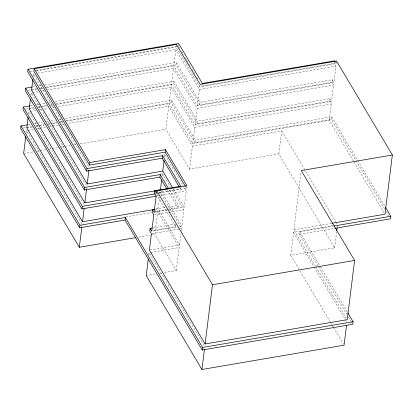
<?xml version="1.0" encoding="UTF-8"?>
<svg xmlns="http://www.w3.org/2000/svg" width="413" height="413" viewBox="0 0 413 413"><rect width="100%" height="100%" fill="white"/><g stroke="black" fill="none" stroke-linecap="round" stroke-linejoin="round"><path stroke-width="0.31" stroke-dasharray="2.06 1.55" d="M26.267 132.444L26.509 130.534L82.182 224.305M28.549 114.158L28.858 111.644L84.206 204.863M30.898 95.269L31.212 92.755L86.885 186.526M33.252 76.379L33.567 73.865L88.909 167.084M81.862 226.861L82.022 225.581M86.575 189.04L86.73 187.786M148.763 255.219L149.083 252.663L204.796 346.512M157.864 193.444L157.544 195.994L175.695 226.572L152.944 230.459M333.09 225.586L293.555 232.343L290.695 255.317L334.623 247.81L278.847 153.868L189.557 169.129L165.85 129.202L168.716 106.229L67.773 123.482M353.476 161.173L329.202 120.281L192.737 143.6L169.031 103.673L171.065 87.339L58.063 106.652M44.738 84.887L176.299 62.404L200 102.331L332.259 79.724L331.938 82.28L333.585 85.052L331.551 101.391L195.091 124.716L171.385 84.789L173.419 68.45L47.717 89.936M334.53 61.475L334.293 63.39L335.939 66.168L333.905 82.502L197.44 105.826L173.739 65.899L175.773 49.56L37.377 73.215M336.574 61.062L336.259 63.612L199.794 86.936L176.088 47.01L176.408 44.454M164.42 272.528L176.341 270.489L154.89 234.362L157.756 211.389L154.617 211.926M150.027 250.004L179.521 244.966L158.071 208.839L159.557 196.898M159.872 194.389L160.105 192.499L158.85 192.716M162.144 176.124L162.459 173.615L160.574 173.935M164.498 157.239L164.813 154.725L162.929 155.045M384.606 208.88L331.443 119.336L194.977 142.661L171.276 102.734L171.591 100.178L64.82 118.428M329.202 120.281L331.236 103.942L329.589 101.17L197.331 123.771L173.63 83.844L173.945 81.294L54.464 101.712M331.938 82.28L199.685 104.881L175.979 64.955L176.299 62.404M178.333 46.065L178.571 44.15M175.695 226.572L176.015 224.022M167.306 209.52L178.049 207.682L178.37 205.132L168.969 189.299M158.282 192.577L180.404 188.793L180.641 186.882M176.341 270.489L179.201 247.516L157.756 211.389M179.521 244.966L180.93 233.655M181.322 230.516L181.555 228.626L160.105 192.499M179.361 226.505L181.875 226.076L183.909 209.742L171.885 189.484M169.165 209.763L184.224 207.187L186.258 190.852L183.986 187.022M158.969 193.016L186.578 188.297L186.898 185.747M189.557 169.129L192.417 146.156L168.716 106.229M192.737 143.6L194.771 127.266L171.065 87.339M195.091 124.716L197.125 108.376L173.419 68.45M197.44 105.826L199.474 89.487L175.773 49.56M199.794 86.936L200.114 84.381M194.977 142.661L195.297 140.105L171.591 100.178M197.331 123.771L197.651 121.216L173.945 81.294M199.685 104.881L200 102.331M202.355 83.441L202.04 85.992L334.293 63.39M278.847 153.868L281.712 130.895L192.417 146.156M315.615 266.411L293.875 229.793L300.932 173.124M318.191 266.024L299.415 234.398L299.73 231.848L333.26 226.118M329.589 101.17L329.904 98.614L197.651 121.216M331.443 119.336L331.763 116.786L195.297 140.105M334.623 247.81L336.61 231.853M337.168 227.387L337.483 224.837L336.172 222.628M30.252 71.377L32.792 70.938M35.972 70.396L176.428 46.39M36.421 70.881L176.088 47.01M32.663 86.952L35.208 86.518M39.018 85.863L41.563 85.429M27.898 90.261L36.793 88.743M39.973 88.201L42.513 87.768M45.693 87.22L175.979 64.955M31.533 90.204L37.242 89.223M40.417 88.681L42.957 88.248M46.767 87.597L173.739 65.899M32.482 92.538L38.832 91.454M42.007 90.912L44.547 90.478M30.314 105.842L32.854 105.403M36.669 104.752L38.574 104.427M39.209 104.319L45.564 103.235M48.744 102.687L51.284 102.254M25.544 109.151L28.089 108.717M28.724 108.609L33.809 107.741M38.254 106.982L40.164 106.652M40.799 106.544L47.154 105.46M50.329 104.917L52.239 104.592M56.049 103.937L173.63 83.844M29.178 109.089L34.893 108.113M38.068 107.571L39.973 107.246M42.508 106.812L46.953 106.053M50.763 105.403L52.668 105.078M56.478 104.427L171.385 84.789M30.128 111.427L35.843 110.452M39.018 109.91L41.558 109.471M44.098 109.037L47.908 108.387M52.348 107.628L54.253 107.303M199.474 89.487L335.939 66.168M27.96 124.726L30.5 124.292M34.315 123.642L36.855 123.208M37.49 123.1L42.575 122.233M46.39 121.577L48.295 121.252M50.84 120.818L55.285 120.059M59.1 119.403L61.645 118.97M23.19 128.04L32.09 126.523M35.905 125.867L44.165 124.458M47.98 123.807L50.52 123.368M51.155 123.26L56.875 122.284M60.055 121.742L62.595 121.308M65.775 120.761L171.276 102.734M26.824 127.978L32.539 127.003M35.714 126.461L44.599 124.943M47.774 124.401L50.314 123.967M52.854 123.533L56.664 122.878M60.474 122.227L63.013 121.794M66.823 121.143L169.031 103.673M27.779 130.317L33.489 129.336M37.299 128.686L39.204 128.36M39.839 128.252L46.189 127.168M49.364 126.626L51.904 126.192M52.539 126.084L58.248 125.108M62.058 124.458L63.963 124.132M197.125 108.376L333.585 85.052M23.644 153.507L33.804 151.767M36.979 151.225L39.519 150.791M40.154 150.683L45.864 149.707M49.039 149.165L51.579 148.732M52.214 148.623L57.928 147.648M61.738 146.997L64.278 146.563M64.913 146.45L69.988 145.583M73.798 144.932L76.338 144.498M80.148 143.848L165.85 129.202M194.771 127.266L331.236 103.942M156.764 195.891L159.903 195.354M160.533 195.246L186.258 190.852M155.618 209.019L165.097 207.398M167.626 206.97L178.37 205.132M155.562 209.267L158.071 208.839M154.668 211.678L166.676 209.628M125.738 216.861L151.478 212.463M154.73 212.23L168.54 209.866M154.416 214.781L183.909 209.742M152.629 228.017L175.386 224.13M153.006 231.012L176.852 226.933M152.061 233.67L179.67 228.952M180.3 228.843L181.555 228.626M138.577 237.15L150.497 235.116M151.127 235.007L154.89 234.362M150.337 252.451L179.201 247.516M293.875 229.793L331.525 223.356M299.415 234.398L334.84 228.343M146.217 275.636L155.634 274.031M159.397 273.385L161.906 272.957M335.433 62.224L336.259 63.612M332.259 79.724L333.905 82.502M329.904 98.614L331.551 101.391M331.763 116.786L357.359 159.898M357.689 160.451L385.252 206.882M386.248 211.647L389.857 217.723M353.807 161.726L383.992 212.566M281.712 130.895L335.841 222.075M299.73 231.848L320.152 266.246M320.483 266.803L347.493 312.295M318.521 266.581L346.848 314.293M348.495 317.065L350.802 320.953M351.127 321.505L352.119 323.173M315.945 266.963L346.249 318.005M293.555 232.343L313.648 266.189M313.978 266.741L344.943 318.893M345.273 319.45L346.92 322.223M178.664 46.623L179.65 48.285M181.627 51.61L183.599 54.939M185.246 57.712L186.562 59.931M186.893 60.484L190.186 66.028M192.159 69.358L194.797 73.793M196.769 77.123L198.416 79.895M290.695 255.317L331.871 324.67M332.197 325.222L333.188 326.889M333.518 327.442L343.399 344.086M185.602 186.655L186.578 188.297M164.813 154.725L183.661 186.469M179.753 187.703L180.404 188.793M173.501 189.123L184.224 207.187M162.459 173.615L170.584 187.296M167.678 190.212L178.049 207.682M161.075 191.043L181.875 226.076"/><path stroke-width="0.62" d="M27.325 124.834L20.97 125.924L20.65 128.474L79.621 227.8L125.072 220.036L202.236 350.007L352.774 324.282L353.094 321.727L347.823 312.853M29.674 105.95L23.319 107.034L23.004 109.584L81.97 208.911L156.29 196.211M32.028 87.06L25.673 88.145L25.353 90.7L84.324 190.021L159.898 177.11L167.028 189.118M335.16 61.764L334.613 60.835L202.355 83.441L178.653 43.515L28.027 69.255L27.707 71.81L86.678 171.137L162.252 158.22L179.108 186.609M25.792 136.275L23.644 153.507L79.322 247.279L135.438 237.687M28.156 117.297L26.824 127.978L82.502 221.755L152.423 209.804M30.433 99.037L29.178 109.089L84.851 202.866L155.402 190.806M32.859 79.518L31.533 90.204L87.205 183.976L162.779 171.059L172.526 187.481M332.155 223.247L384.973 214.223L392.35 155.004L336.574 61.062L200.114 84.381L176.408 44.454L34.202 68.759L33.881 71.315L89.559 165.086L165.128 152.17L185.277 186.108M79.621 227.8L79.936 225.25L20.97 125.924M81.97 208.911L82.29 206.361L23.319 107.034M84.324 190.021L84.644 187.471L25.673 88.145M86.678 171.137L86.998 168.581L28.027 69.255M79.322 247.279L81.784 227.496M82.502 221.755L84.144 208.56M84.851 202.866L86.498 189.67M87.205 183.976L88.929 170.151M89.559 165.086L89.874 162.536L34.202 68.759M125.072 220.036L125.387 217.481L79.936 225.25M151.999 228.126L150.105 228.446L149.785 231.001L151.432 233.779L149.398 250.113L205.116 343.962L347.235 319.672L354.612 260.453L301.253 170.574L392.35 155.004M154.354 209.236L152.459 209.561L152.139 212.112L153.786 214.889L151.752 231.223L150.105 228.446M86.998 168.581L162.567 155.665L180.718 186.242L154.808 190.672L154.493 193.222L156.14 195.999L154.106 212.334L152.459 209.561M148.288 259.049L146.217 275.636L201.936 369.485L344.06 345.196L346.522 325.413M89.874 162.536L165.448 149.62L186.898 185.747L156.775 190.894L156.455 193.444L154.808 190.672M159.898 177.11L160.213 174.554L84.644 187.471M162.252 158.22L162.567 155.665M161.674 179.898L160.425 189.949L159.17 190.166M162.779 171.059L164.106 160.378M165.128 152.17L165.448 149.62M202.236 350.007L202.556 347.457L125.387 217.481M201.936 369.485L204.481 349.068M205.116 343.962L212.494 284.743L156.775 190.894M336.771 230.578L337.085 228.028M385.582 207.434L390.832 216.278L390.512 218.828L334.84 228.343M156.661 190.594L157.916 190.378M82.29 206.361L155.35 193.873M153.677 209.587L154.932 209.376M333.895 226.009L390.832 216.278M212.494 284.743L354.612 260.453M202.556 347.457L353.094 321.727M160.213 174.554L168.643 188.751"/></g></svg>
